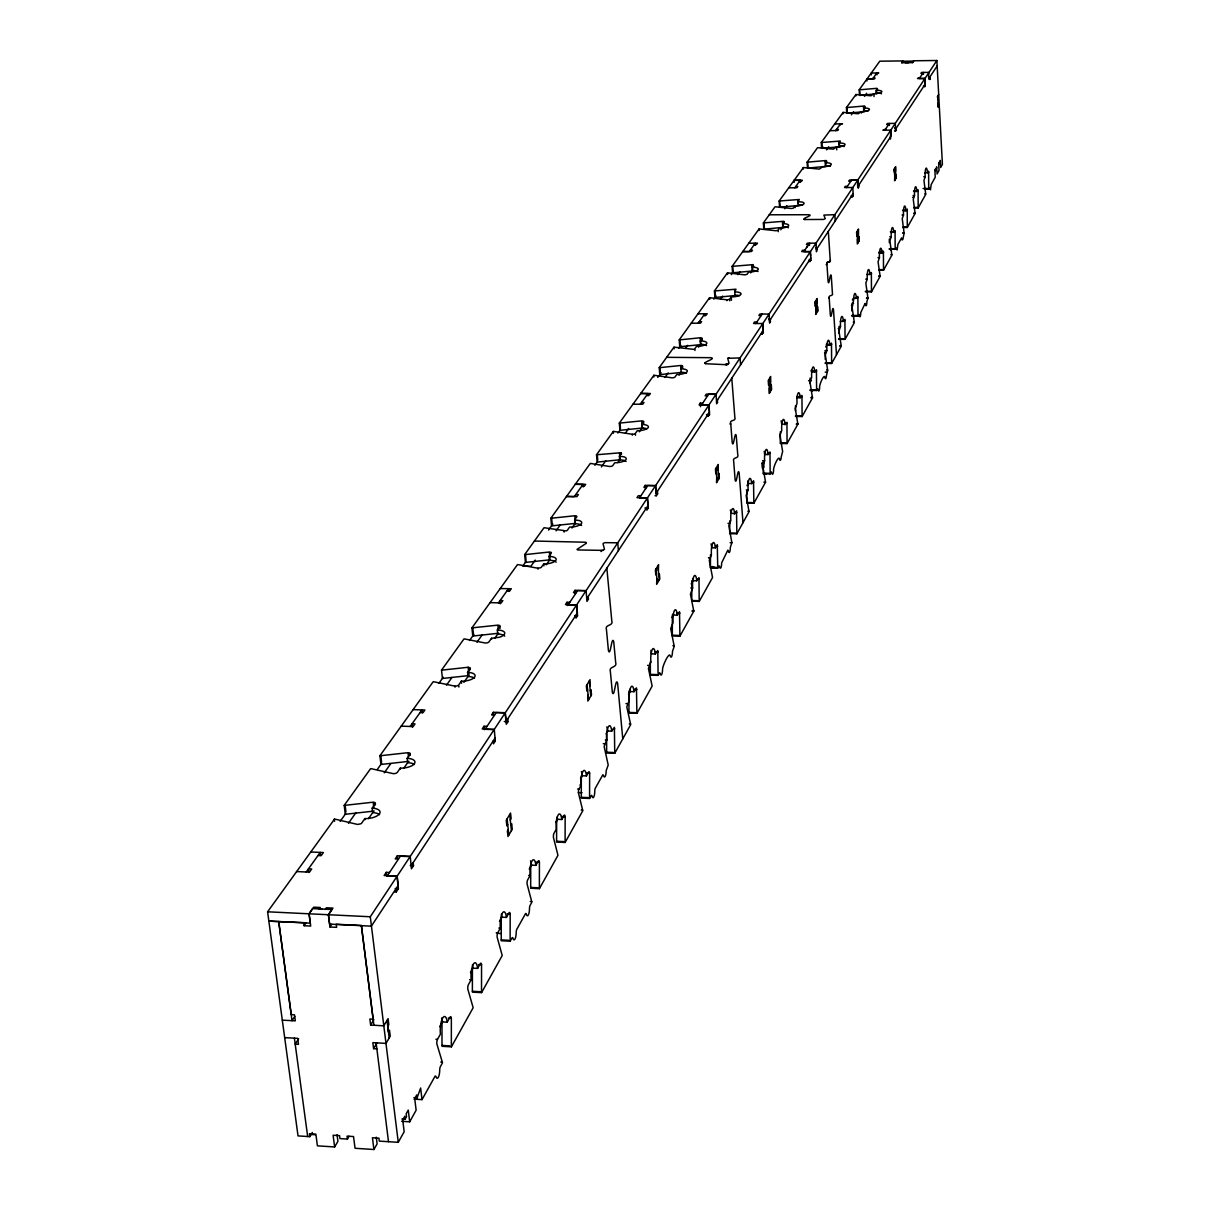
<?xml version="1.0" encoding="UTF-8"?>
<svg xmlns="http://www.w3.org/2000/svg" width="1210" height="1210" viewBox="0 0 1210 1210"><rect width="100%" height="100%" fill="white"/><g stroke="black" fill="none" stroke-linecap="round" stroke-linejoin="round"><path stroke-width="1.5" d="M472.414 969.361L472.384 991.277A3.237 0.953 -86.4 0 0 472.445 992.139L481.58 992.623A3.237 0.938 -86.4 0 1 481.519 991.761L481.55 964.778A3.222 0.938 -86.5 0 0 480.34 963.584L477.617 968.408A11.374 3.328 -86.5 0 0 473.291 964.234A11.374 3.328 -86.5 0 0 471.189 979.752L468.421 984.653A3.267 0.953 -86.4 0 0 467.816 989.115L472.989 1007.098A3.267 0.953 -86.3 0 1 473.11 1007.824L451.39 1046.832L442.028 1046.302A3.328 0.998 -86 0 1 441.983 1045.425L441.998 1021.195M439.79 1026.7L442.497 1021.921L447.201 1022.178L450.075 1017.081A3.328 0.983 -86.2 0 1 451.36 1018.245L451.345 1045.954A3.328 0.983 -86 0 0 451.39 1046.832M530.721 865.059L530.691 887.429A3.055 0.847 -87 0 0 530.736 888.261L539.418 888.654A3.055 0.847 -87 0 1 539.373 887.837L539.418 862.231A3.04 0.847 -87.2 0 0 538.329 860.991L535.879 865.332A10.724 2.995 -87.1 0 0 532.022 860.976A10.724 2.995 -87.1 0 0 530.131 875.511L527.651 879.897A3.086 0.862 -87 0 0 527.091 884.071L531.719 901.601A3.086 0.862 -86.9 0 1 531.825 902.297L530.086 905.428A3.07 0.862 -86.9 0 0 529.496 908.619A6.171 1.724 -86.9 0 1 528.316 915.017A6.171 1.724 -86.9 0 1 526.365 914.246A3.086 0.862 -86.9 0 0 525.397 913.868L516.806 929.295A3.116 0.877 -86.8 0 0 516.201 932.547A6.247 1.77 -86.8 0 1 514.991 939.051A6.247 1.77 -86.8 0 1 512.995 938.325A3.131 0.892 -86.7 0 0 511.996 937.962L510.181 941.198L501.273 940.76A3.146 0.907 -86.7 0 1 501.227 939.913L501.258 920.205M499.518 921.491L501.969 917.195L506.43 917.422L509.017 912.839A3.131 0.892 -86.8 0 1 510.181 914.064L510.136 940.351A3.146 0.892 -86.7 0 0 510.181 941.198M581.329 775.988L581.284 797.314A2.904 0.771 -87.6 0 0 581.314 798.116L589.618 798.434A2.904 0.771 -87.6 0 1 589.572 797.647L589.633 773.25A2.889 0.771 -87.7 0 0 588.65 771.98L586.442 775.913A10.179 2.723 -87.6 0 0 582.948 771.451A10.179 2.723 -87.6 0 0 581.223 785.124L578.97 789.101A2.919 0.786 -87.6 0 0 578.471 793.034L582.645 810.11A2.934 0.786 -87.5 0 1 582.751 810.791L565.146 842.432L556.645 842.069A2.98 0.817 -87.3 0 1 556.6 841.268L556.645 819.427M555.692 822.558L557.523 819.336L561.788 819.503L564.117 815.389A2.964 0.802 -87.4 0 1 565.146 816.644L565.1 841.631A2.98 0.802 -87.3 0 0 565.146 842.432M629.003 690.97L628.943 712.418A3.524 0.907 -88 0 0 628.973 712.992L636.899 713.25A3.524 0.892 -88 0 1 636.883 712.675L636.46 687.885L634.04 691.681A9.665 2.465 -88.1 0 0 630.879 687.159A9.665 2.465 -88.1 0 0 629.321 700.045L626.795 706.882L630.682 724.639L614.74 753.301L606.633 752.998L606.633 734.409M605.998 733.956L607.647 731.037L611.716 731.173L614.393 727.316L614.74 753.301M672.352 614.877L672.321 635.946L679.914 636.158L679.506 611.716L677.313 615.149A9.196 2.254 -88.5 0 0 674.439 610.566A9.196 2.254 -88.5 0 0 673.017 622.742L670.703 628.58L674.227 646.367L672.488 651.343A5.294 1.301 -88.3 0 1 671.595 656.637A5.294 1.301 -88.3 0 1 670.143 655.548C668.933 652.084 662.626 665.666 662.566 669.19A5.354 1.331 -88.2 0 1 661.658 674.56A5.354 1.331 -88.2 0 1 660.176 673.486L659.647 672.715L658.104 675.361L650.33 675.12L650.345 661.885M650.874 650.39A9.423 2.375 -88.3 0 1 651.464 653.869L655.366 653.975L657.801 650.496L658.104 675.361M711.041 543.895A8.606 2.027 -88.8 0 1 711.193 544.424A8.788 2.072 -88.8 0 1 711.722 547.752L715.367 547.827A8.833 2.072 -88.8 0 0 714.702 543.971L713.93 542.625A8.833 2.072 -88.8 0 0 711.873 545.846A8.833 2.072 -88.8 0 0 711.419 554.83L709.317 560.699L712.539 577.518L699.229 601.43L691.787 601.067A3.282 0.786 -88.6 0 1 691.757 600.538L691.833 580.603M691.182 583.916L693.012 580.679L696.748 580.77L698.972 577.624L699.198 600.72A3.282 0.786 -88.6 0 0 699.214 601.264L699.229 601.43M730.371 509.954A8.621 1.996 -88.9 0 1 730.961 513.04L734.606 513.811A8.606 1.981 -88.9 0 0 733.063 508.578A8.606 1.981 -88.9 0 0 731.158 512.314A8.621 1.981 -88.9 0 0 730.825 520.481L728.813 525.7L731.884 542.761L730.356 547.238A4.946 1.134 -88.8 0 1 729.569 552.108A4.946 1.134 -88.8 0 1 728.299 550.928L727.83 550.142L721.659 562.862A5.006 1.165 -88.7 0 1 720.857 567.792A5.006 1.165 -88.7 0 1 719.572 566.628L719.088 565.856L717.742 568.155L710.452 567.989L710.467 554.876M715.367 547.827L717.273 544.651L717.742 568.155M748.022 485.195L748.067 490.005L746.131 495.51L749.05 511.709L736.86 533.807L729.721 533.655L729.736 520.829M734.606 513.811L736.527 510.817L736.86 533.807M746.827 500.774L746.857 490.564M746.963 485.664L748.173 483.531L751.682 483.592L753.527 480.733L753.845 503.269L746.842 503.148M785.078 424.544A8.092 1.754 -89.3 0 0 782.855 419.93A8.092 1.754 -89.3 0 0 781.736 430.427L779.951 435.131L782.643 451.511L781.236 456.941A4.643 1.013 -89.2 0 1 779.709 459.724C779.225 453.478 772.857 467.483 773.568 470.781A4.689 1.028 -89.1 0 1 771.995 473.594L771.36 471.915L770.165 473.942L763.283 473.836L763.313 460.662M764.191 451.345A8.319 1.845 -89.1 0 1 764.644 454.521L768.093 454.582L769.968 451.98L770.165 473.942M780.344 431.819L780.284 442.845L785.91 442.92M781.116 420.853A8.122 1.77 -89.3 0 1 781.645 423.818L785.078 424.529L786.954 422.29L787.06 443.586L780.314 443.495M795.484 411.022L795.499 405.607M796.755 396.441A7.971 1.694 -89.4 0 1 796.876 397.727L800.203 397.772L801.928 395.398L802.109 416.542L795.484 416.467M810.095 383.313L810.125 378.004M811.305 370.079A7.835 1.633 -89.4 0 1 811.502 371.984L814.769 372.014L816.432 369.746L816.599 390.512L810.095 390.437M825.235 359.34L825.28 350.658M825.689 346.998L826.672 345.258L829.878 345.274L831.482 343.111L831.633 363.484L825.25 363.423M838.787 333.249L838.817 327.789M840.224 321.391L843.37 321.421L844.913 319.334L845.049 339.36L838.772 339.314M851.84 310.985L851.87 304.27M852.369 300.004L853.292 298.386L856.378 298.386L857.875 296.405L857.996 316.082L851.825 316.052M866.874 274.443L869.914 274.458L871.351 272.552L871.472 291.882L865.407 291.852M879.035 253.041L882.014 253.041L883.406 251.211L883.512 270.223L879.05 270.208M889.305 242.65L889.335 239.02M890.772 232.35L893.721 232.35L895.067 230.581L895.173 249.29L889.289 249.29M903.023 210.782L905.912 210.782L907.213 209.088L907.303 227.48L902.978 227.48M913.989 191.467L916.832 191.467L918.087 189.834L918.178 207.938L913.913 207.938M924.606 172.773L927.404 172.758L928.63 171.185L928.705 189.017L924.5 189.032M743 522.75L739.159 473.034C737.767 466.41 736.512 486.42 735.12 479.81L733.683 461.388C732.035 456.639 739.431 459.195 737.707 454.325L736.27 435.918C734.909 429.202 733.578 449.228 732.201 442.527L730.764 423.969C728.995 418.947 736.557 422.063 734.818 417.042L731.778 378.216M828.321 231.412L830.166 259.212C831.678 263.735 825.462 260.135 826.974 264.672L828.094 281.431C829.062 287.556 830.332 270.117 831.3 276.243L832.389 292.88C833.811 297.131 827.716 294.075 829.228 298.462L830.332 315.099C831.315 321.164 832.525 303.725 833.509 309.79L836.473 354.772M826.959 263.674L826.173 264.672M829.213 297.463L829.228 298.462M830.181 260.21L830.105 261.148M606.845 568.14L611.776 620.685C613.788 626.462 604.44 623.967 606.467 629.745L608.418 650.526C610.46 657.726 611.731 634.479 613.742 641.799L615.663 662.399C617.629 668.086 608.403 665.939 610.385 671.626L612.32 692.226C614.377 699.456 615.572 676.072 617.614 683.317L622.772 738.841M827.111 262.358L829.758 262.086M881.53 93.775L881.031 93.548A6.776 1.724 -3.5 0 0 876.554 93.034L876.887 88.315L859.176 89.843L859.508 95.424M867.948 111.184A6.897 1.785 -3.6 0 0 864.076 110.836L864.439 106.011L846.425 107.569L846.758 113.241M830.408 166.33A7.245 1.981 -3.7 0 0 825.659 165.709L826.112 160.522L807.115 162.17L807.509 168.114L825.81 166.39M829.878 345.274A7.593 1.543 -89.5 0 0 829.379 341.78A7.638 1.558 -89.5 0 0 827.504 341.78A7.638 1.558 -89.5 0 0 826.899 350.537L825.311 354.802L827.701 370.532L826.445 375.539A4.371 0.892 -89.4 0 1 825.069 378.004C824.751 372.06 818.913 384.886 819.609 387.85A4.417 0.907 -89.4 0 1 818.217 390.361L817.658 388.712L816.599 390.512M740.565 364.845L740.066 357.918L727.724 358.311L728.934 362.924L727.134 364.739L706.67 363.786C699.425 363.015 717.817 358.478 710.648 357.676L666.665 357.328M780.783 229.794L782.9 226.769L783.747 221.264L763.389 222.927L763.812 229.174L783.551 227.359M916.832 191.467A6.776 1.21 -89.9 0 0 915.304 187.066A6.776 1.21 -89.9 0 0 914.503 195.566L913.263 199.438L915.108 213.459L907.303 227.48M698.654 347.088L700.59 344.321L700.333 340.918L702.012 338.286A2.405 0.756 -4.4 0 0 700.197 337.772L679.914 339.844A2.405 0.756 -4.4 0 1 679.218 339.874L679.748 346.665A2.405 0.771 -4.5 0 0 680.443 346.65L701.135 344.593M856.378 298.386A7.381 1.452 -89.7 0 0 855.924 294.983L855.394 293.667A7.381 1.452 -89.7 0 0 853.549 300.549L852.142 307.718L854.351 322.647L845.049 339.36M843.37 321.421A7.502 1.497 -89.6 0 0 841.479 316.884A7.502 1.497 -89.6 0 0 840.496 326.488L838.969 331.041L841.268 346.166L831.633 363.484M768.093 454.582A8.258 1.83 -89.1 0 0 765.779 449.969A8.258 1.83 -89.1 0 0 764.614 460.723L762.754 466.062L765.567 482.215L753.845 503.269M650.844 661.961L648.439 668.54L652.145 686.07L636.914 713.431M611.716 731.173A9.907 2.586 -87.9 0 0 608.403 726.681A9.907 2.586 -87.9 0 0 606.77 739.93L604.123 746.494L608.207 765.038L606.195 770.619A5.687 1.497 -87.7 0 1 605.182 776.412A5.687 1.497 -87.7 0 1 603.518 775.459L602.898 774.703L595.305 788.224A2.874 0.756 -87.6 0 0 594.775 791.159A5.763 1.528 -87.6 0 1 593.732 797.057A5.763 1.528 -87.6 0 1 592.023 796.12A2.889 0.771 -87.6 0 0 591.176 795.651L589.618 798.434M835.233 220.916L834.855 214.684L823.859 215.077L825.265 218.677L823.662 219.434L805.452 219.524C798.993 219.086 814.95 215.198 808.567 214.73L769.242 214.79M368.505 818.595L372.68 812.636L372.166 808.189A11.586 5.006 -7.3 0 1 377.641 809.309A11.661 5.037 -7.3 0 1 377.974 815.313A11.661 5.037 -7.3 0 1 364.86 818.58L361.714 823.057A3.373 1.467 -7.5 0 1 360.625 823.859L357.51 824.433L335.185 819.17A3.267 1.422 -7.6 0 0 334.55 819.079L267.591 911.796L298.023 1135.903L309.805 1136.659L309.412 1133.725L315.855 1134.133L317.413 1145.84L334.641 1146.959L333.098 1135.237L339.556 1135.661L339.934 1138.595L347.436 1139.064L347.043 1136.13L353.517 1136.553L355.044 1148.275L373.92 1149.5L372.438 1137.763L378.927 1138.171L379.305 1141.121L398.272 1142.316L404.17 1131.713L402.718 1119.976L404.79 1116.27L405.153 1119.205L401.917 1119.008M401.614 1121.292L409.691 1121.806L416.134 1110.205L414.712 1098.559L416.754 1094.929L417.102 1097.848L413.896 1097.651M414.032 1099.134L422.018 1099.618L434.889 1076.507A3.373 1.013 -85.8 0 1 436.039 1076.764A6.746 2.012 -85.9 0 0 438.338 1077.263A6.746 2.012 -85.9 0 0 439.714 1070.124A3.358 0.998 -85.9 0 1 440.41 1066.57L442.467 1062.894A3.373 1.013 -85.9 0 0 442.331 1062.138L436.855 1043.943A3.373 1.013 -86 0 1 437.491 1039.329L440.425 1034.157A11.722 3.509 -86.1 0 1 442.633 1018.139A11.722 3.509 -86.1 0 1 447.201 1022.178M481.58 992.623L502.165 955.628A3.176 0.907 -86.6 0 0 502.044 954.902L497.144 937.145A3.176 0.907 -86.7 0 1 497.718 932.819L500.35 928.176A11.041 3.161 -86.8 0 1 502.347 913.157A11.041 3.161 -86.8 0 1 506.43 917.422M539.418 888.654L557.916 855.409A3.01 0.817 -87.2 0 0 557.81 854.714L553.424 837.411A2.995 0.817 -87.3 0 1 553.953 833.372L556.313 829.183A10.436 2.859 -87.4 0 1 558.112 815.101A10.436 2.859 -87.4 0 1 561.788 819.503M679.914 636.158L693.799 611.201L690.426 594.155L692.634 588.045A8.999 2.163 -88.6 0 1 693.995 576.172A8.999 2.163 -88.6 0 1 696.748 580.77M787.06 443.586L797.859 424.166L795.272 408.451L796.997 403.459L796.966 398.922A7.941 1.694 -89.4 0 1 798.555 392.69A7.941 1.694 -89.4 0 1 800.203 397.787M802.109 416.542L812.5 397.848L810.019 382.33L811.668 377.475A7.804 1.618 -89.4 0 1 812.712 367.432A7.804 1.618 -89.4 0 1 814.769 372.014M857.996 316.082L858.949 314.479L859.281 315.25A4.19 0.817 -89.6 0 0 860.174 316.551A4.19 0.817 -89.6 0 0 860.749 312.603L865.105 303.423L865.422 304.194A4.159 0.802 -89.7 0 0 866.315 305.51A4.159 0.802 -89.7 0 0 866.874 301.592L867.948 298.204L865.831 283.064L867.252 279.162A7.245 1.391 -89.7 0 1 867.918 270.511A7.245 1.391 -89.7 0 1 869.672 272.099L869.914 274.458M871.472 291.882L880.124 276.334L878.067 261.784L879.443 257.594A7.109 1.346 -89.8 0 1 880.32 248.579A7.109 1.346 -89.8 0 1 882.014 253.041M883.512 270.223L891.876 255.204L889.894 240.82L891.226 236.752A7.003 1.301 -89.9 0 1 891.543 229.734A7.003 1.301 -89.9 0 1 892.829 227.767L893.298 229.068A7.003 1.301 -89.9 0 1 893.721 232.335M895.173 249.29L896.02 247.853L897.124 249.941L897.896 244.39L901.556 237.901L902.206 240.019L902.841 239.444L904.127 233.182L902.221 218.617L903.507 215.032A6.882 1.255 -89.9 0 1 904.112 206.865A6.882 1.255 -89.9 0 1 905.685 208.528L905.912 210.782M918.178 207.938L925.726 194.356L923.956 180.502L925.151 176.736A6.67 1.18 -90 0 1 925.438 170.081A6.67 1.18 -90 0 1 926.603 168.326L927.041 169.597A6.67 1.18 -90 0 1 927.404 172.743M928.705 189.017L929.477 187.716L930.475 189.788L931.171 184.57L935.239 177.25L934.861 170.081L935.481 168.961L935.572 170.761L936.676 166.829L937.069 173.983L939.02 170.474L938.642 163.335L939.262 162.231L939.353 164.016L940.291 160.386L940.669 167.509L942.409 164.379L936.873 60.5L913.641 60.787L912.385 62.633M726 364.815L728.738 363.302M405.153 1119.205L406.545 1116.709L406.197 1113.775L408.254 1110.099L409.691 1121.806M417.102 1097.848L420.626 1088.017L422.018 1099.618M470.463 972.689L473.034 968.166A11.359 3.343 -86.4 0 0 472.399 964.945M529.224 869.188L531.523 865.135A10.724 3.01 -87.1 0 0 530.509 860.809M580.528 778.816L582.267 775.746A10.164 2.738 -87.6 0 0 581.36 771.541M628.489 694.343L630.062 691.56A9.68 2.496 -88.1 0 0 629.76 689.337M672.064 617.584L673.425 614.317A9.226 2.269 -88.5 0 0 673.335 613.591M373.92 1149.5L377.112 1143.873L376.265 1137.173M347.436 1139.064L349.055 1136.266M334.641 1146.959L337.923 1141.348L337.046 1134.662M817.234 307.295L817.673 306.553L817.96 310.728L815.767 314.449L815.918 309.518M939.232 105.028L937.992 107.13L938.113 103.001M508.245 829.5L507.383 830.952L507.973 836.503L512.269 829.213L511.679 823.692L510.832 825.144M588.06 694.601L587.833 701.059L591.508 694.812L591.009 689.624L590.268 690.865M656.848 578.365L656.637 584.354L659.828 578.94L659.405 574.039L658.754 575.113M716.728 477.148L716.532 482.745L719.33 478.011L718.967 473.382L718.407 474.32M769.333 388.244L769.167 393.477L771.632 389.302L771.299 384.901L770.815 385.733M857.451 239.308L857.315 243.966L859.266 240.639L859.024 236.661L858.631 237.326M894.719 176.327L894.598 180.744L896.353 177.749L895.778 174.542M376.885 1048.843L373.603 1048.662L376.824 1043.232M507.701 824.418L506.839 825.87L506.249 820.319L510.56 813.075L511.149 818.61L510.287 820.062M587.606 689.821L586.865 691.076L586.351 685.843L590.057 679.642L589.814 686.1M656.455 573.858L655.805 574.932L655.381 570.016L658.573 564.631L658.361 570.621M716.38 472.883L715.821 473.836L715.458 469.177L718.256 464.474L718.059 470.055M769.031 384.19L768.547 385.037L768.214 380.621L770.694 376.461L770.513 381.71M815.661 305.661L815.222 306.402L814.935 302.213L817.128 298.522L816.977 303.453M857.224 235.648L856.831 236.313L856.574 232.305L858.54 229.008L858.404 233.666M894.523 172.833L893.948 169.597L895.702 166.632L895.582 171.049M937.932 99.704L937.432 96.618L938.673 94.531M309.805 1136.659L312.316 1132.469M398.272 1142.316L385.975 1043.428L390.24 1036.199L389.499 1030.194L388.44 1031.994L387.76 1026.473L388.818 1024.673L388.077 1018.639L383.782 1025.838L370.638 1025.052L373.875 1019.667M298.643 1038.755L295.225 1044.139L298.462 1044.321L297.66 1038.346L284.652 1037.62M294.771 1016.43L292.034 1020.696L278.708 921.506L291.247 1014.645L294.499 1014.827L295.316 1020.847L282.278 1020.151M901.919 62.754L902.902 61.241L913.641 61.105L912.673 62.617L901.631 62.754L902.902 60.923L879.791 61.196L859.176 89.843M808.915 261.602L810.912 260.226L810.428 251.574L801.67 251.574L802.578 250.213L804.771 250.213M370.638 1025.052L369.867 1019.017L373.164 1019.198L361.427 925.484L336.229 924.259L336.622 927.344L329.997 927.011L331.691 924.425M761.196 334.202L763.359 332.674L762.739 323.66M394.642 891.83L396.275 891.906L398.392 888.684L397.001 876.403L387.185 875.949L400.374 856.211L410.069 856.635L370.29 916.756L385.99 1043.398L372.846 1042.642L373.603 1048.662M413.155 862.639L413.487 865.664L411.43 868.81L410.25 856.362L505.16 712.932L496.176 712.63L485.059 729.297L494.134 729.6M487.01 726.363L484 726.257L482.2 728.949L494.285 729.373L495.283 741.064L493.498 743.772L493.211 740.913M507.746 718.816L508.034 721.644L506.294 724.291L505.16 712.932M569.789 602.338L566.976 602.262L565.448 604.561L576.671 604.849L577.412 612.91L506.158 721.22L505.311 712.705L585.973 590.798L577.624 590.601L568.11 604.834L576.535 605.061L577.518 615.784L576.005 618.098L575.748 615.421M588.181 596.53L588.423 599.177L586.926 601.446L586.109 590.601L936.873 60.5M655.018 495.722L656.319 495.737L655.502 485.724L647.698 485.588L639.47 497.9L647.35 498.051L648.182 508.139L646.866 510.136L646.654 507.625M656.319 495.737L657.605 493.771L657.408 491.275M707.169 416.376L709.559 414.637L708.833 405.123L701.452 405.032L708.621 394.279L715.957 394.369M847.393 186.34L845.321 186.34L844.519 187.55L852.823 187.52L853.231 195.748L851.401 196.973M920.008 77.516L917.482 78.514L925 78.438L924.682 86.908L924.591 85.063M717.606 399.739L716.668 403.807L716.048 394.218L706.277 394.112L705.143 395.821L707.578 395.852M857.33 184.964L858.873 184.964L858.208 188.185L857.799 180.003L849.541 180.033L848.739 181.228L850.811 181.228M894.644 131.179L896.338 130.09L896.232 128.169L894.765 128.184M928.509 76.971C933.137 78.121 927.147 84.08 928.993 72.403L921.566 72.419L920.916 73.386L922.791 73.371M411.279 865.498L495.147 737.964M586.82 598.587L648.091 505.447L647.456 497.87L636.974 497.688L638.29 495.707L640.922 495.752M716.577 401.296L763.283 330.3L762.814 323.539L753.543 323.478L754.571 321.966L756.885 321.981M810.851 257.987L769.545 320.771L769.318 318.654M853.186 193.615L816.402 249.532L816.205 247.521M858.147 186.068L891.104 135.959L890.787 130.136L882.892 130.196L885.599 129.092M925.287 83.989L895.582 129.168L895.264 123.39L887.414 123.45L886.703 124.524L888.654 124.509M929.325 77.848L937.145 65.96M768.743 319.38L770.467 319.395L769.62 323.13L769.091 314.071L759.88 314.01L758.882 315.523L761.181 315.538M806.601 247.46L808.008 245.358M389.499 872.486L386.247 872.334L384.115 875.526L397.183 876.116L398.226 885.327L371.364 926.164L329.559 924.092L328.424 914.73L331.797 909.512L312.513 908.589L309.079 913.731L310.698 926.058L304.088 925.741L305.812 923.169M755.781 323.63L762.103 314.146M846.531 187.641L851.538 180.124L857.724 180.108L857.845 182.12M884.812 130.272L889.32 123.511L889.426 125.447M410.25 856.362L397.319 855.788L395.231 858.918L398.468 859.07M505.311 712.705L493.347 712.297L491.578 714.944L494.572 715.049M586.109 590.601L574.977 590.329L573.464 592.597L576.247 592.658M702.707 403.157L700.242 403.127L699.093 404.866L708.939 404.972L709.468 412.111L656.228 493.075L655.608 485.558L645.202 485.376L643.902 487.327L646.503 487.373M325.218 909.436L326.367 907.772L332.977 908.09L328.424 914.73L329.997 927.011M908.695 62.678L905.307 62.708M403.732 768.289L407.649 762.678L407.18 758.337L410.099 754.178A3.207 1.346 -6.9 0 0 408.027 752.68L380.848 755.675A3.207 1.346 -7.1 0 1 379.925 755.705L380.923 764.372A3.207 1.346 -7.1 0 0 381.831 764.357L408.995 761.347M463.869 682.395L467.998 676.511L467.559 672.352L470.191 668.601A3.055 1.225 -6.2 0 0 470.206 667.905L468.179 667.27L442.421 670.068A3.04 1.21 -6.4 0 1 441.544 670.098L442.436 678.402A3.04 1.21 -6.4 0 0 443.299 678.371L469.026 675.573M494.814 638.199L497.749 634.025L497.34 629.956L499.836 626.402A2.98 1.149 -5.9 0 0 499.821 625.736L499.594 625.54A2.98 1.149 -5.9 0 0 497.824 625.146L471.93 627.869L472.762 635.991A2.949 1.149 -6.1 0 0 473.609 635.961L498.641 633.254M546.194 564.813L549.385 560.275L549.022 556.358L551.276 553.152A2.813 1.044 -5.5 0 0 549.34 552.017L525.488 554.558A2.813 1.044 -5.6 0 1 524.686 554.573L525.442 562.363A2.813 1.044 -5.6 0 0 526.244 562.347L550.066 559.807M571.967 528.014L574.992 523.688L574.644 519.861L576.807 516.806A2.707 0.983 -5.2 0 0 574.901 515.747L551.639 518.198A2.753 0.998 -5.4 0 1 550.852 518.213L551.563 525.851A2.738 0.998 -5.4 0 0 552.35 525.821L575.567 523.37M617.841 462.492L619.686 459.861L619.384 456.185L621.335 453.387A2.617 0.907 -4.9 0 0 621.063 452.721L596.53 454.763L597.165 462.099L620.095 459.755L619.55 453.342M639.334 431.804L641.966 428.037L641.678 424.438L643.554 421.776A2.526 0.847 -4.7 0 0 641.723 420.868L619.308 423.122L619.913 430.321L642.283 428.037A2.556 0.877 -4.8 0 1 643.16 428.113M679.007 375.145L681.033 372.257A8.546 2.783 -4.5 0 1 686.493 373.24M750.623 272.885L752.333 270.435L753.255 264.627L732.126 266.366L732.579 272.825L753.074 270.934M372.166 808.189L375.266 803.773A3.312 1.422 -7.3 0 0 373.164 802.185L345.152 805.3A3.312 1.422 -7.5 0 1 344.215 805.331L345.274 814.209A3.297 1.422 -7.5 0 0 346.196 814.179L374.192 811.063M407.15 758.337A11.298 4.749 -6.9 0 1 414.44 763.631A11.298 4.749 -6.9 0 1 400.283 768.123L397.319 772.358A3.252 1.376 -7 0 1 395.73 773.326L395.11 773.492A3.161 1.346 -7 0 1 393.265 773.659L371.44 768.743A3.207 1.346 -7.2 0 0 370.608 768.652L344.215 805.331M467.559 672.337A10.693 4.28 -6.3 0 1 474.668 677.055A10.693 4.28 -6.3 0 1 461.373 681.154L458.711 684.951A3.055 1.225 -6.3 0 1 454.899 686.13L433.966 681.82A3.04 1.225 -6.5 0 0 433.165 681.744L379.94 755.705M497.325 629.956A10.406 4.054 -5.9 0 1 504.298 632.028L504.706 632.769A10.406 4.054 -5.9 0 1 499.382 637.262L491.487 638.29L488.946 641.89A2.98 1.165 -6 0 1 488.447 642.328A2.995 1.18 -6 0 1 485.255 643.009L464.776 638.986A2.949 1.149 -6.2 0 0 463.99 638.91L441.544 670.098M549.007 556.373A9.892 3.69 -5.5 0 1 555.859 560.366A9.892 3.69 -5.5 0 1 543.698 563.936L541.414 567.188A2.859 1.074 -5.6 0 1 540.552 567.777L537.921 568.216L518.228 564.646A2.813 1.044 -5.7 0 0 517.487 564.586L471.93 627.869M680.746 366.358L681.215 372.423L660.494 374.555A2.45 0.802 -4.6 0 1 659.783 374.586L659.223 367.643A2.45 0.802 -4.6 0 0 659.934 367.628L680.67 365.496A2.42 0.786 -4.5 0 1 682.485 366.327L680.761 368.778A8.621 2.813 -4.5 0 1 687.114 371.727A8.621 2.813 -4.5 0 1 676.723 374.525L674.983 377.021A2.435 0.802 -4.5 0 1 674.273 377.459A2.465 0.802 -4.5 0 1 672.004 377.822L654.398 375.312A2.42 0.786 -4.6 0 0 653.914 375.266L619.308 423.122M734.621 289.795L735.045 295.543L714.913 297.524L714.429 290.96L736.013 289.19L734.788 291.867A8.107 2.48 -4.2 0 1 740.883 294.438A8.107 2.48 -4.2 0 1 731.203 296.949L729.539 299.263L727.316 299.853L709.574 297.69L679.218 339.874M802.502 205.186A7.532 2.133 -3.8 0 0 798.328 204.747L798.131 201.662L801.943 202.025A7.457 2.102 -3.8 0 1 803.954 202.993A7.517 2.133 -3.8 0 1 799.386 205.639L795.076 206.018L793.442 208.12L791.612 208.513L775.02 206.774L763.389 222.927M798.131 201.662L799.326 199.484L779.164 201.011L779.573 207.152L799.25 205.443M825.462 162.715A7.26 1.981 -3.7 0 1 830.983 163.758A7.26 1.981 -3.7 0 1 829.168 165.846A7.23 1.966 -3.7 0 1 822.634 166.768L819.351 169.097L803.41 167.54L779.164 201.011M844.172 146.546A7.109 1.906 -3.7 0 0 839.498 145.956L839.316 143.022A7.109 1.906 -3.7 0 1 844.731 144.005A7.109 1.906 -3.7 0 1 842.992 146.017A7.109 1.906 -3.7 0 1 836.579 146.924L833.372 149.163L817.552 147.68L807.115 162.17M839.316 143.022L840.375 141.056L821.272 142.508L821.635 148.361L822.815 146.713M863.895 107.993A6.882 1.785 -3.6 0 1 869.385 109.762A6.882 1.785 -3.6 0 1 861.338 111.653L858.298 113.755L843.083 112.409L821.272 142.508M876.388 90.236L879.867 90.493A6.776 1.724 -3.5 0 1 877.794 93.427L873.922 93.76L870.943 95.787L855.954 94.501L846.425 107.569M348.465 823.254L356.058 812.545M384.251 772.827L390.754 763.661M446.505 685.132L451.935 677.479M476.952 642.253L482.382 634.6M535.259 560.109L530.887 566.265L522.78 566.083L526.002 561.576M556.04 530.827L560.411 524.671M601.4 466.939L605.756 460.798M625.389 433.135L628.655 428.522M664.895 377.49L668.162 372.892M685.571 348.359L687.749 345.304M720.51 299.142L722.673 296.087M737.873 274.67L740.051 271.615M784.7 208.725L786.848 205.7M826.506 149.828L828.684 146.743M851.386 114.784L853.564 111.713M864.454 96.361L866.632 93.291M340.176 821.333L345.637 813.695M377.308 769.424L381.664 763.328M438.897 683.332L443.283 677.207M469.556 640.483L473.942 634.358M548.553 530.056L552.849 524.051M594.896 465.275L597.09 462.205M617.962 433.029L620.17 429.958M657.756 377.414L661.053 372.816M678.583 348.314L680.776 345.243M713.779 299.127L715.957 296.057M731.279 274.655L733.457 271.6M306.221 872.002L320.211 852.415L320.574 855.44M410.16 726.454L421.972 709.922L422.275 712.75M498.444 602.852L508.502 588.756L508.76 591.403M575.249 484.333L582.978 484.454L574.266 496.66L566.477 496.508M640.211 404.321L647.864 393.613L640.604 393.537M698.11 323.251L704.81 313.859L704.991 316.082M794.819 187.822L800.173 180.335L794.032 180.366L794.153 182.377M835.656 130.635L840.466 123.904M524.686 554.573L544.001 527.741A2.738 0.998 -5.4 0 1 544.727 527.802L566.129 530.887A2.768 1.013 -5.3 0 0 567.43 530.161L569.608 527.061A9.635 3.494 -5.2 0 0 576.913 526.138L578.456 525.609A9.635 3.494 -5.2 0 0 579.363 520.572L574.644 519.861M550.852 518.213L590.268 463.46A2.617 0.907 -5 0 1 590.979 463.506L609.553 466.485A2.601 0.907 -4.9 0 0 612.774 465.578L614.771 462.749A9.211 3.207 -4.9 0 0 624.92 460.556A9.211 3.207 -4.9 0 0 623.921 456.805L619.384 456.185M596.53 454.763L613.334 431.41A2.556 0.862 -4.9 0 1 614.014 431.456L632.24 434.269A2.586 0.877 -4.8 0 0 634.63 433.891A2.541 0.862 -4.8 0 0 635.371 433.407L637.277 430.7A8.939 3.04 -4.7 0 0 642.495 430.231A8.984 3.055 -4.7 0 0 647.925 425.92L647.168 425.436A8.984 3.055 -4.7 0 0 641.678 424.438M659.223 367.643L673.97 347.164L693.723 349.342A2.42 0.771 -4.4 0 0 694.797 348.798L696.461 346.423A8.425 2.677 -4.3 0 0 702.828 345.652L704.144 345.243A8.425 2.677 -4.3 0 0 706.534 342.415A8.425 2.677 -4.3 0 0 700.318 340.918M714.429 290.96L727.467 272.825L744.906 274.867L747.069 274.307L748.672 272.084A7.941 2.375 -4.1 0 0 758.125 269.664A7.941 2.375 -4.1 0 0 752.091 267.198M732.126 266.366L759.078 228.917L775.958 230.747L778.03 230.233L779.527 228.161A7.653 2.208 -3.9 0 0 788.572 225.892A7.653 2.208 -3.9 0 0 782.688 223.638M534.442 541.036L585.474 542.231A2.798 1.028 -5.2 0 1 585.988 543.502L577.034 549.4A2.783 1.028 -5.3 0 0 577.941 549.96L602.898 550.368L604.486 549.264L603.064 543.88A2.798 1.028 -5.1 0 1 605.272 542.655L617.735 542.806L618.401 550.58M728.102 358.16L729.101 357.918M602.898 550.368L601.612 550.565M725.939 363.953C727.512 362.985 728.117 365.768 728.072 363.635M874.437 94.002L860.053 95.393L859.811 91.204M847.318 113.211L864.454 111.653M822.21 148.331L840.269 146.743M779.618 200.996L780.087 205.594M876.176 73.901L878.732 72.903L871.245 73.069L871.351 74.899M873.227 78.03L875.087 78.015L874.391 78.998L866.92 79.073M924.954 78.514L919.313 78.574L923.381 72.479L923.472 74.309M929.068 78.801L930.006 78.801M923.457 85.94L925.332 85.925M834.628 123.949L842.478 123.798L839.77 124.887M836.488 129.47L838.454 129.455L837.683 130.544L829.788 130.68M895.355 130.105L896.338 130.09M927.858 172.304L928.781 172.304M923.744 176.736L925.151 176.736M794.093 180.275L802.275 180.23L801.428 181.424L799.386 181.439M795.741 186.521L797.813 186.521L796.951 187.716L788.633 187.852M857.966 186.99L858.994 186.975M923.094 188.488L927.752 188.473M913.52 190.983L918.254 190.968M924.742 193.872L925.68 193.857M851.159 195.748L853.231 195.748M913.081 195.581L914.503 195.566M912.552 197.351L913.505 197.336M914.049 207.394L917.21 207.394M902.569 210.237L907.379 210.237M914.11 212.96L915.062 212.96M913.671 213.459L915.108 213.459M902.055 215.032L903.507 215.032M855.818 94.501L855.909 95.908M903.114 226.92L906.32 226.92M890.348 231.745L895.249 231.73M903.114 232.683L904.097 232.789M902.675 233.182L904.127 233.182M889.758 236.752L891.226 236.752M748.763 243.255L757.46 243.149L756.522 244.48L754.359 244.48M808.582 244.496L806.404 244.496L807.297 243.165L815.994 243.165L816.463 251.771L817.219 248.307M842.947 112.409L843.022 113.831M889.274 248.715L894.175 248.715M750.291 250.183L752.454 250.183L751.501 251.529L742.804 251.514M881.122 251.105L882.12 251.105M742.728 251.635L749.247 251.635L755.237 243.255L755.373 245.373M810.367 251.68L803.788 251.68L809.399 243.27L809.535 245.388M878.626 252.376L883.603 252.376M890.847 254.675L891.83 254.69M877.946 257.594L879.443 257.594M808.719 260.226L810.912 260.226M879.186 269.633L882.514 269.649M869.521 273.717L871.548 273.732M879.065 275.804L880.078 275.94M878.626 276.334L880.124 276.334M865.725 279.162L867.252 279.162M865.392 291.262L870.444 291.292M803.259 167.524L803.349 169.022M856.014 297.584L858.072 297.599M866.889 297.66L867.903 297.675M866.421 298.189L867.948 298.204M852.067 303.271L853.61 303.286M851.386 305.389L852.43 305.389M697.973 313.813L707.184 313.738L706.111 315.25L703.827 315.235M851.81 315.447L856.952 315.477M843.037 320.529L845.125 320.544M769.469 321.618L770.619 321.618M853.262 322.102L854.29 322.117M699.259 321.648L701.543 321.663L700.469 323.176L691.212 323.206M838.923 326.473L840.496 326.488M838.212 328.666L839.271 328.666M762.209 332.659L763.359 332.674M838.757 338.709L843.99 338.74M826.385 344.305L831.693 344.336M840.163 345.606L841.207 345.621M839.679 346.151L841.268 346.166M825.296 350.522L826.899 350.537M824.554 352.791L825.628 352.806M825.22 362.818L830.544 362.864M826.581 369.973L827.64 369.988M811.245 370.925L816.659 370.986M825.205 372.135L826.808 372.151M808.537 380.742L811.411 380.772M810.065 389.817L815.479 389.862M640.695 393.401L650.375 393.507L649.165 395.216L646.73 395.186M798.494 396.623L802.169 396.653M811.35 397.273L812.454 397.288M810.866 397.833L812.5 397.848M716.562 402.083L717.787 402.098M641.542 402.461L643.977 402.491L642.752 404.216L632.906 404.231M706.474 414.606L709.559 414.637M795.454 415.832L800.975 415.892M784.866 423.303L787.12 423.334M796.694 423.576L797.813 423.727M796.195 424.15L797.859 424.166M729.857 423.954L730.764 423.969M767.367 453.221L770.226 453.266M762.875 460.708L764.614 460.738M761.952 463.37L763.102 463.385M763.268 473.17L768.985 473.276M763.843 482.185L765.567 482.215M751.576 482.14L753.906 482.185M575.355 484.181L585.67 484.348L584.279 486.299L581.692 486.254M746.298 489.974L748.067 490.005M656.304 493.756L657.605 493.771M575.748 494.587L578.35 494.633L576.943 496.599L566.552 496.418M746.812 502.468L752.65 502.573M644.9 508.079L648.182 508.139M747.825 511.255L748.99 511.27M734.53 512.238L736.92 512.284M727.996 523.34L729.207 523.37M729.69 532.975L735.65 533.096M730.084 542.715L731.884 542.761M715.367 546.118L717.802 546.164M708.5 557.795L709.726 557.81M710.421 567.293L716.501 567.43M698.034 578.94L699.274 578.97M690.759 588L692.634 588.045M500.244 588.544L511.301 588.756L509.697 591.009L506.945 590.934M691.757 600.538L697.958 600.689M587.031 599.147L588.423 599.177M490.111 602.625L501.212 602.913L502.846 600.629L500.063 600.568L500.38 603.76M692.468 610.536L693.723 610.581M691.923 611.156L693.799 611.201M676.783 613.137L679.959 613.228M673.501 615.058L677.313 615.149M574.72 615.708L577.518 615.784M672.291 635.22L678.613 635.401M672.881 645.686L674.152 645.732M654.897 651.782L658.134 651.872M647.592 665.364L648.908 665.409M650.299 674.378L656.773 674.575M634.297 689.337L636.944 689.428M630.062 691.56L634.04 691.681M625.948 703.6L627.279 703.645M628.943 712.418L635.553 712.63M413.094 709.62L424.937 710.013L423.061 712.645L420.097 712.539M629.26 723.928L630.591 723.973M504.298 721.523L508.034 721.644M613.409 728.692L614.756 728.738M401.206 726.151L413.155 726.56L415.045 723.883L412.065 723.792L412.444 727.195M605.408 739.885L606.77 739.93M603.276 743.666L604.637 743.711M493.771 741.004L495.283 741.064M606.588 752.227L613.349 752.469M586.865 773.16L589.633 773.25M582.267 775.746L586.442 775.913M579.832 785.063L581.223 785.124M577.578 789.041L578.97 789.101M578.38 792.565L582.04 792.701M581.284 797.314L588.196 797.587M581.254 810.05L582.645 810.11M561.606 816.508L565.146 816.644M556.6 841.268L563.678 841.57M310.637 851.991L323.403 852.551L321.195 855.652L317.988 855.515M535.803 862.08L539.418 862.231M531.523 865.135L535.879 865.332M410.266 865.528L413.487 865.664M528.664 875.435L530.131 875.511M296.541 871.563L309.457 872.153L311.711 868.977L308.49 868.841L308.928 872.501M530.691 887.429L537.921 887.762M395.125 888.533L398.392 888.684M530.252 901.526L531.719 901.601M507.202 913.913L510.181 914.064M322.193 909.285L319.168 909.134L320.302 907.485L313.708 907.167L309.095 913.792L310.259 923.139L268.786 921.112L303.68 922.655L304.088 925.741M267.591 911.796L370.29 916.756M498.853 928.1L500.35 928.176M496.221 932.759L497.718 932.819M497.552 933.334L501.046 933.515M501.227 939.913L508.654 940.276M478.51 964.612L481.55 964.778M473.034 968.166L477.617 968.408M469.661 979.677L471.189 979.752M472.384 991.277L480.007 991.671M448.245 1018.079L451.36 1018.245M435.918 1039.254L437.491 1039.329M441.983 1045.425L449.772 1045.863M440.758 1062.047L442.331 1062.138M310.35 1134.435L315.144 1134.738M407.649 762.678L410.931 763.071A11.374 4.795 -6.9 0 1 414.41 764.554M804.983 219.509L804.181 219.373M705.657 363.681L704.78 363.091M378.639 814.012L377.444 813.483A11.54 5.006 -7.4 0 0 372.68 812.636M891.044 250.137L890.454 248.61M626.084 461.464L624.663 460.632A9.211 3.207 -4.9 0 0 619.686 459.861M294.393 1038.18L307.673 1136.523M376.113 1042.869L388.501 1141.68M361.366 925.68L373.905 1025.293M387.018 1020.408L389.196 1037.968M345.152 805.3L345.939 811.971M334.338 819.064L334.595 821.303M364.86 818.58L364.996 819.684M386.247 872.334L386.671 876.01M375.266 803.773L375.387 804.892M373.3 803.289L373.829 807.947M397.319 855.788L397.727 859.448M380.848 755.675L381.573 762.179M395.927 888.836L396.275 891.906M408.148 753.769L408.511 757.021M400.298 768.123L400.419 769.212M410.099 754.178L410.22 755.252M509.697 814.527L511.422 830.665M507.111 818.867L508.835 835.036M461.373 681.154L461.6 683.242M458.817 686.01L458.923 687.053M454.884 686.13L455.005 687.189M472.777 627.854L473.397 633.934M470.191 668.601L470.297 669.644M468.179 667.27L468.92 674.53M493.347 712.297L493.695 715.715M484 726.257L484.348 729.69M499.836 626.402L500.033 628.429M497.945 626.16L498.339 630.213M491.487 638.29L491.593 639.319M589.315 680.882L590.783 696.068M587.092 684.603L588.559 699.803M525.488 554.558L526.048 560.396M543.714 563.92L543.895 565.887M537.921 568.216L538.011 569.199M566.976 602.262L567.278 605.484M551.639 518.198L552.168 523.915M549.431 552.985L549.975 558.839M574.962 516.7L575.415 521.692M574.977 590.329L575.264 593.52M564.026 531.145L564.117 532.113M649.876 664.653L650.299 669.478M582.978 484.454L583.205 486.949M657.938 565.705L659.193 580.029M656.017 568.927L657.272 583.265M597.286 454.733L597.77 460.239M600.977 550.58L601.052 551.548M613.334 431.41L613.485 433.225M632.24 434.269L632.316 435.177M620.034 423.092L620.488 428.491M621.335 453.387L621.426 454.31M643.554 421.776L643.69 423.576M641.769 421.745L642.283 428.037M645.202 485.376L645.52 489.127M635.447 434.314L635.522 435.222M709.514 557.719L709.952 563.194M653.748 375.266L653.884 377.006M647.864 393.613L648.046 395.973M717.696 465.411L718.77 478.948M716.017 468.24L717.091 481.792M659.934 367.628L660.357 372.816M682.485 366.327L682.621 368.067M679.914 339.844L680.443 346.65M673.97 347.164L674.106 348.873M826.672 345.258L826.627 344.623A7.668 1.573 -89.5 0 0 826.566 343.988M701.981 338.573L702.102 340.267M700.257 338.618L700.393 340.328M700.454 341.175L700.711 344.578M700.242 403.127L700.514 406.696M694.858 349.645L694.933 350.507M763.54 462.159L763.933 467.347M761.937 463.052L762.33 468.24M715.095 290.929L715.458 295.86M709.574 297.69L709.71 299.339M708.228 414.017L708.41 416.391M770.195 377.293L771.133 390.134M768.713 379.789L769.666 392.645M732.776 266.351L733.124 271.191M731.218 296.949L731.46 300.246M729.736 299.959L729.796 300.791M727.467 272.825L727.588 274.443M726.892 299.853L726.953 300.685M726.499 363.938L726.56 364.8M809.974 380.061L810.201 383.358M759.078 228.917L759.184 230.49M762.194 331.963L762.345 334.217M753.618 265.928L753.679 266.745M751.909 265.232L752.302 270.874M816.69 299.263L817.521 311.469M815.374 301.471L816.205 313.708M778.196 230.898L778.257 231.685M764.009 222.897L764.342 227.586M769 314.192L769.167 316.43M795.076 206.018L795.182 207.56M784.05 221.717L784.156 223.275M782.431 221.853L782.794 227.314M807.72 162.14L808.008 166.602M810.503 253.828L810.639 255.96M809.883 259.469L810.019 261.602M800.173 180.335L800.294 182.347M797.829 199.968L798.086 203.809M858.147 229.673L858.888 241.304M856.967 231.654L857.709 243.301M825.129 161.172L825.447 166.375M821.847 142.477L822.119 146.864M815.933 243.27L816.069 245.403M838.938 141.54L839.241 146.667M836.579 146.924L836.76 149.858M826.687 160.99L826.778 162.488M857.966 184.147L858.087 186.159M852.324 194.931L852.445 196.973M846.985 107.539L847.242 111.804M895.355 167.222L896.005 178.339M894.296 169.007L894.946 180.139M866.98 80.994L866.874 79.149L872.471 79.089L876.811 73.008L876.917 74.838M865.014 106.45L865.135 108.567M863.486 106.646L863.743 110.912M861.354 111.653L861.429 113.075M890.726 130.226L890.439 139.074L890.333 137.138M877.447 88.723L877.522 90.13M876.025 90.342L876.222 93.835M873.922 93.76L874.074 96.558M895.627 131.179L895.415 127.322M895.203 123.465L895.309 125.401M937.735 96.089L938.294 106.601M925.045 80.359L925.136 82.219M854.033 316.521A4.19 0.832 -89.6 0 1 853.11 315.22M766.051 473.821A4.689 1.028 -89.1 0 1 765.128 473.488M812.787 390.043A4.417 0.923 -89.4 0 1 811.728 390.286M748.007 485.225A8.485 1.906 -89 0 1 749.807 478.389A8.485 1.906 -89 0 1 751.682 483.622M747.825 480.884A8.455 1.921 -89 0 1 748.173 483.531M713.9 566.84A4.991 1.18 -88.7 0 1 712.282 566.462M653.536 674.772A5.354 1.346 -88.2 0 1 653.113 674.756M692.755 578.561A9.014 2.178 -88.6 0 1 693.012 580.679M655.366 653.975A9.453 2.375 -88.3 0 0 654.58 649.952L653.718 648.62A9.453 2.375 -88.3 0 0 651.358 652.341A9.453 2.375 -88.3 0 0 650.844 661.976M441.574 1017.988A11.707 3.524 -86.1 0 1 442.497 1021.921M557.16 816.977A10.436 2.874 -87.4 0 1 557.523 819.336M606.785 726.892A9.892 2.601 -87.9 0 1 607.647 731.037M501.363 914.034A11.041 3.176 -86.8 0 1 501.969 917.195M467.998 676.511A10.693 4.295 -6.3 0 1 474.486 678.16M497.749 634.01A10.406 4.069 -6 0 1 504.736 636.142M549.385 560.275A9.801 3.66 -5.5 0 1 553.575 560.82A9.967 3.721 -5.5 0 1 556.131 562.166M378.639 814.012A11.646 5.052 -7.3 0 1 379.562 814.648M574.992 523.688A9.65 3.509 -5.3 0 1 581.617 525.473M641.966 428.037A8.999 3.07 -4.7 0 1 646.851 428.764M700.59 344.321A8.425 2.692 -4.3 0 1 706.564 345.621M735.014 295.149A8.107 2.48 -4.2 0 1 739.476 295.709M752.333 270.435A7.941 2.39 -4.1 0 1 758.02 271.554M782.9 226.769A7.578 2.193 -3.9 0 1 788.391 227.782"/></g></svg>
